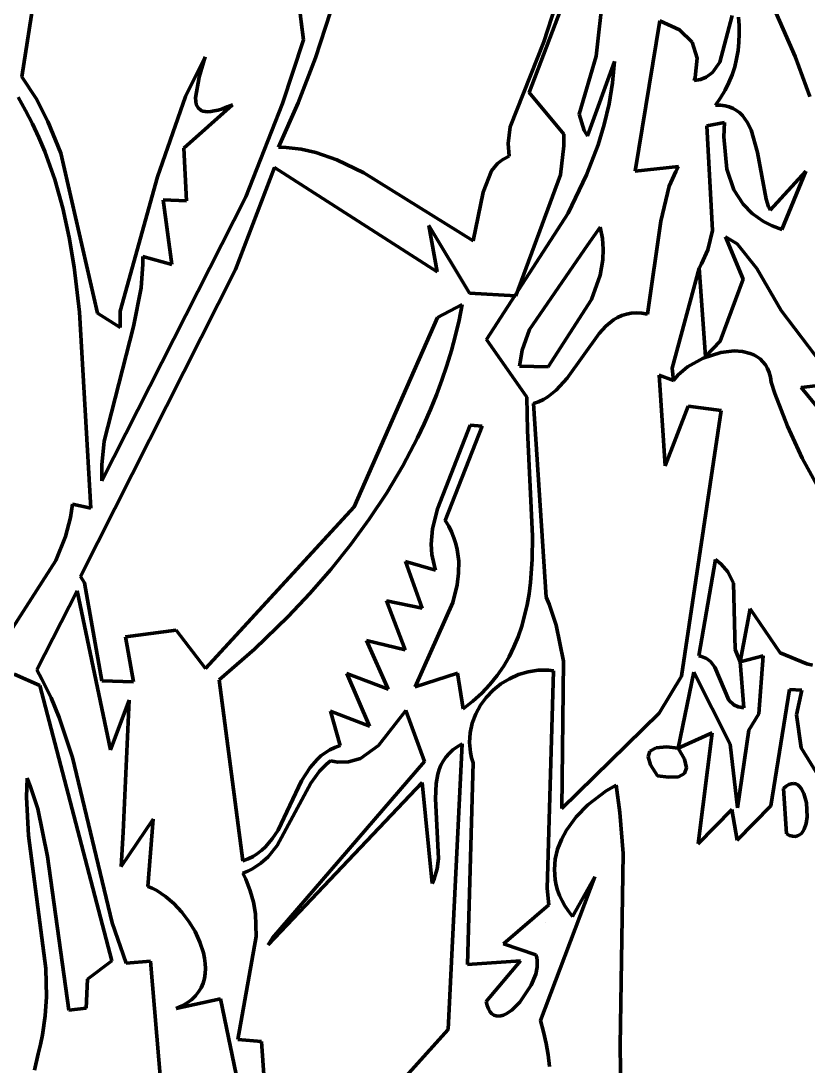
# Model space of a CAD drawing. Header units: millimetres. Extents: x 0 to 10.4, y 0 to 8.2.
# Drawn here: x 5.276 to 5.85, y 3.016 to 3.778 of the extents above; entities that cross this region are included whole.
import ezdxf

# ---------------------------------------------------------------- set-up
doc = ezdxf.new("R2010")
doc.units = ezdxf.units.MM
for name, color, linetype, lineweight in [('color#000000ff', 7, 'CONTINUOUS', 100), ('color#929292ff', 7, 'CONTINUOUS', 100), ('color#ffffffff', 7, 'CONTINUOUS', 100)]:
    doc.layers.add(name, color=color, linetype=linetype, lineweight=lineweight)

msp = doc.modelspace()

# ---------------------------------------------------------------- linework, layer by layer
at = {"layer": 'color#000000ff'}
for p, q in [((5.47998, 3.77773), (5.44547, 4.05721)), ((5.69498, 3.75251), (5.70827, 3.87405)), ((5.78633, 3.87547), (5.84017, 3.75223)), ((5.65698, 3.76305), (5.68472, 3.84903)), ((5.68196, 3.8202), (5.64622, 3.72615)), ((5.2888, 3.8174), (5.27633, 3.73751)), ((5.50141, 3.78488), (5.49036, 3.75142)), ((5.79407, 3.78223), (5.78523, 3.74833)), ((5.79919, 3.77485), (5.79871, 3.78096)), ((5.48166, 3.7645), (5.47998, 3.77773)), ((5.74148, 3.77828), (5.72344, 3.66869)), ((5.75583, 3.77179), (5.74148, 3.77828)), ((5.79932, 3.76876), (5.79919, 3.77485)), ((5.76488, 3.76275), (5.75583, 3.77179)), ((5.79908, 3.76269), (5.79932, 3.76876)), ((5.46645, 3.71812), (5.48166, 3.7645)), ((5.6322, 3.70097), (5.65698, 3.76305)), ((5.76864, 3.75115), (5.76488, 3.76275)), ((5.79846, 3.75667), (5.79908, 3.76269)), ((5.3955, 3.72323), (5.40986, 3.75205)), ((5.40986, 3.75205), (5.40559, 3.73739)), ((5.49036, 3.75142), (5.47772, 3.71853)), ((5.68272, 3.71035), (5.69498, 3.75251)), ((5.7671, 3.737), (5.76864, 3.75115)), ((5.79599, 3.74482), (5.79744, 3.75071)), ((5.79744, 3.75071), (5.79846, 3.75667)), ((5.84017, 3.75223), (5.85069, 3.72322)), ((5.7084, 3.74875), (5.6887, 3.69451)), ((5.707, 3.73308), (5.7084, 3.74875)), ((5.78523, 3.74833), (5.77986, 3.74056)), ((5.79412, 3.73901), (5.79599, 3.74482)), ((5.27633, 3.73751), (5.28665, 3.7216)), ((5.40559, 3.73739), (5.40283, 3.72219)), ((5.76645, 3.73476), (5.7671, 3.737)), ((5.77114, 3.73567), (5.76645, 3.73476)), ((5.77511, 3.73721), (5.77114, 3.73567)), ((5.77986, 3.74056), (5.77511, 3.73721)), ((5.79179, 3.73329), (5.79412, 3.73901)), ((5.70447, 3.71772), (5.707, 3.73308)), ((5.7857, 3.72219), (5.78899, 3.72768)), ((5.78899, 3.72768), (5.79179, 3.73329)), ((5.27906, 3.71295), (5.27355, 3.7226)), ((5.28665, 3.7216), (5.29533, 3.70494)), ((5.37521, 3.66454), (5.3955, 3.72323)), ((5.40283, 3.72219), (5.40347, 3.71729)), ((5.64622, 3.72615), (5.6714, 3.69576)), ((5.78191, 3.71682), (5.7857, 3.72219)), ((5.28413, 3.70315), (5.27906, 3.71295)), ((5.42977, 3.71708), (5.39429, 3.68557)), ((5.40347, 3.71729), (5.40478, 3.71481)), ((5.40478, 3.71481), (5.40692, 3.71307)), ((5.40692, 3.71307), (5.40833, 3.71251)), ((5.40833, 3.71251), (5.41, 3.71218)), ((5.41, 3.71218), (5.41193, 3.71207)), ((5.41193, 3.71207), (5.41413, 3.71222)), ((5.41413, 3.71222), (5.41662, 3.71262)), ((5.41662, 3.71262), (5.41942, 3.7133)), ((5.41942, 3.7133), (5.42253, 3.71426)), ((5.42253, 3.71426), (5.42598, 3.71552)), ((5.42598, 3.71552), (5.42977, 3.71708)), ((5.4395, 3.65005), (5.46645, 3.71812)), ((5.47772, 3.71853), (5.46342, 3.68629)), ((5.7009, 3.70264), (5.70447, 3.71772)), ((5.78558, 3.71679), (5.78191, 3.71682)), ((5.78894, 3.71636), (5.78558, 3.71679)), ((5.79201, 3.71557), (5.78894, 3.71636)), ((5.7948, 3.71444), (5.79201, 3.71557)), ((5.79734, 3.71298), (5.7948, 3.71444)), ((5.79963, 3.71124), (5.79734, 3.71298)), ((5.29533, 3.70494), (5.30475, 3.68175)), ((5.68633, 3.69832), (5.68272, 3.71035)), ((5.77572, 3.70182), (5.78858, 3.70424)), ((5.78858, 3.70424), (5.78798, 3.69369)), ((5.80169, 3.70921), (5.79963, 3.71124)), ((5.80519, 3.70443), (5.80169, 3.70921)), ((5.80797, 3.69881), (5.80519, 3.70443)), ((5.28875, 3.69321), (5.28413, 3.70315)), ((5.63089, 3.689), (5.6322, 3.70097)), ((5.6887, 3.69451), (5.68633, 3.69832)), ((5.69639, 3.68783), (5.7009, 3.70264)), ((5.77988, 3.62541), (5.77572, 3.70182)), ((5.81261, 3.68231), (5.80797, 3.69881)), ((5.29297, 3.68313), (5.28875, 3.69321)), ((5.63163, 3.67965), (5.63089, 3.689)), ((5.6714, 3.69576), (5.6715, 3.68709)), ((5.78798, 3.69369), (5.79023, 3.67021)), ((5.2968, 3.67293), (5.29297, 3.68313)), ((5.30475, 3.68175), (5.33139, 3.56508)), ((5.39429, 3.68557), (5.39635, 3.64709)), ((5.46342, 3.68629), (5.46902, 3.68603)), ((5.46902, 3.68603), (5.47996, 3.68466)), ((5.47996, 3.68466), (5.49057, 3.68227)), ((5.49057, 3.68227), (5.50596, 3.67704)), ((5.6715, 3.68709), (5.6689, 3.66601)), ((5.68805, 3.66611), (5.69639, 3.68783)), ((5.81886, 3.64827), (5.81261, 3.68231)), ((5.50596, 3.67704), (5.52567, 3.66762)), ((5.61873, 3.66898), (5.62319, 3.67431)), ((5.62319, 3.67431), (5.62702, 3.67726)), ((5.62702, 3.67726), (5.63163, 3.67965)), ((5.30026, 3.6626), (5.2968, 3.67293)), ((5.46045, 3.67149), (5.43204, 3.59696)), ((5.57905, 3.59524), (5.46045, 3.67149)), ((5.52567, 3.66762), (5.60535, 3.61786)), ((5.61274, 3.65354), (5.61873, 3.66898)), ((5.6689, 3.66601), (5.6365, 3.5778)), ((5.67448, 3.638), (5.68805, 3.66611)), ((5.72344, 3.66869), (5.75511, 3.67205)), ((5.75311, 3.66856), (5.74828, 3.65791)), ((5.75511, 3.67205), (5.75311, 3.66856)), ((5.79023, 3.67021), (5.79548, 3.65514)), ((5.8478, 3.66863), (5.82182, 3.6404)), ((5.83025, 3.62624), (5.8478, 3.66863)), ((5.30338, 3.65217), (5.30026, 3.6626)), ((5.34805, 3.56666), (5.37521, 3.66454)), ((5.30617, 3.64164), (5.30338, 3.65217)), ((5.60535, 3.61786), (5.61274, 3.65354)), ((5.74828, 3.65791), (5.74212, 3.6322)), ((5.79548, 3.65514), (5.80219, 3.64459)), ((5.33459, 3.44282), (5.4395, 3.65005)), ((5.39635, 3.64709), (5.37926, 3.64778)), ((5.37926, 3.64778), (5.38576, 3.60058)), ((5.80219, 3.64459), (5.80883, 3.63776)), ((5.82072, 3.64281), (5.81886, 3.64827)), ((5.31085, 3.62032), (5.30617, 3.64164)), ((5.61518, 3.54608), (5.67448, 3.638)), ((5.80883, 3.63776), (5.81695, 3.632)), ((5.82182, 3.6404), (5.82072, 3.64281)), ((5.60255, 3.57987), (5.57303, 3.629)), ((5.57303, 3.629), (5.57905, 3.59524)), ((5.69789, 3.62792), (5.68859, 3.6148)), ((5.69956, 3.61972), (5.69789, 3.62792)), ((5.74212, 3.6322), (5.7325, 3.56458)), ((5.81695, 3.632), (5.82324, 3.62883)), ((5.82324, 3.62883), (5.83025, 3.62624)), ((5.3145, 3.59869), (5.31085, 3.62032)), ((5.77633, 3.61141), (5.77988, 3.62541)), ((5.79787, 3.61579), (5.78929, 3.62073)), ((5.78929, 3.62073), (5.80213, 3.59001)), ((5.68859, 3.6148), (5.64634, 3.55338)), ((5.70021, 3.61177), (5.69956, 3.61972)), ((5.81212, 3.59769), (5.79787, 3.61579)), ((5.38576, 3.60058), (5.36444, 3.6066)), ((5.36444, 3.6066), (5.36446, 3.60081)), ((5.69995, 3.60405), (5.70021, 3.61177)), ((5.77188, 3.60123), (5.77633, 3.61141)), ((5.31838, 3.56582), (5.3145, 3.59869)), ((5.36446, 3.60081), (5.3632, 3.58364)), ((5.69802, 3.59286), (5.69995, 3.60405)), ((5.77001, 3.5979), (5.77188, 3.60123)), ((5.77481, 3.53351), (5.77001, 3.5979)), ((5.82989, 3.56709), (5.81212, 3.59769)), ((5.43204, 3.59696), (5.31914, 3.37327)), ((5.69149, 3.57511), (5.69802, 3.59286)), ((5.80213, 3.59001), (5.78537, 3.54468)), ((5.3632, 3.58364), (5.35778, 3.55554)), ((5.6365, 3.5778), (5.60255, 3.57987)), ((5.6601, 3.52607), (5.69149, 3.57511)), ((5.34797, 3.5547), (5.34805, 3.56666)), ((5.57941, 3.56213), (5.59727, 3.57143)), ((5.59727, 3.57143), (5.59505, 3.56019)), ((5.89199, 3.48524), (5.82989, 3.56709)), ((5.32657, 3.42293), (5.31838, 3.56582)), ((5.33139, 3.56508), (5.34797, 3.5547)), ((5.51865, 3.42397), (5.57941, 3.56213)), ((5.59505, 3.56019), (5.59245, 3.54905)), ((5.70765, 3.56023), (5.70217, 3.55582)), ((5.71061, 3.562), (5.70765, 3.56023)), ((5.71373, 3.56344), (5.71061, 3.562)), ((5.71705, 3.56452), (5.71373, 3.56344)), ((5.72056, 3.5652), (5.71705, 3.56452)), ((5.7243, 3.56546), (5.72056, 3.5652)), ((5.72827, 3.56526), (5.7243, 3.56546)), ((5.7325, 3.56458), (5.72827, 3.56526)), ((5.35778, 3.55554), (5.33633, 3.47178)), ((5.64634, 3.55338), (5.64105, 3.5383)), ((5.70217, 3.55582), (5.69714, 3.55045)), ((5.59245, 3.54905), (5.58949, 3.53803)), ((5.64457, 3.50392), (5.61518, 3.54608)), ((5.69714, 3.55045), (5.67396, 3.51773)), ((5.78537, 3.54468), (5.77481, 3.53351)), ((5.58949, 3.53803), (5.58618, 3.52711)), ((5.64105, 3.5383), (5.63902, 3.52643)), ((5.77308, 3.53237), (5.78588, 3.53648)), ((5.78588, 3.53648), (5.79552, 3.53761)), ((5.79552, 3.53761), (5.80164, 3.53726)), ((5.80164, 3.53726), (5.80732, 3.5359)), ((5.76162, 3.52599), (5.77308, 3.53237)), ((5.80732, 3.5359), (5.80993, 3.53482)), ((5.80993, 3.53482), (5.81236, 3.53345)), ((5.81236, 3.53345), (5.8146, 3.53178)), ((5.8146, 3.53178), (5.81661, 3.52981)), ((5.81661, 3.52981), (5.81839, 3.52751)), ((5.58618, 3.52711), (5.58253, 3.5163)), ((5.63902, 3.52643), (5.6601, 3.52607)), ((5.75474, 3.52018), (5.76162, 3.52599)), ((5.81839, 3.52751), (5.81989, 3.52487)), ((5.81989, 3.52487), (5.82112, 3.52189)), ((5.82112, 3.52189), (5.82203, 3.51856)), ((5.58253, 3.5163), (5.57854, 3.5056)), ((5.67396, 3.51773), (5.66591, 3.509)), ((5.74533, 3.45382), (5.74092, 3.51989)), ((5.74092, 3.51989), (5.7513, 3.516)), ((5.7513, 3.516), (5.75474, 3.52018)), ((5.82203, 3.51856), (5.82261, 3.51485)), ((5.82261, 3.51485), (5.82529, 3.50667)), ((5.66591, 3.509), (5.65982, 3.50422)), ((5.82529, 3.50667), (5.83447, 3.4827)), ((5.84451, 3.51089), (5.855, 3.51222)), ((5.90177, 3.4415), (5.84451, 3.51089)), ((5.57854, 3.5056), (5.57424, 3.49503)), ((5.64499, 3.47952), (5.64457, 3.50392)), ((5.65299, 3.50055), (5.64925, 3.49922)), ((5.64925, 3.49922), (5.65852, 3.35808)), ((5.65651, 3.50223), (5.65299, 3.50055)), ((5.65982, 3.50422), (5.65651, 3.50223)), ((5.57424, 3.49503), (5.56962, 3.48457)), ((5.76199, 3.4975), (5.74533, 3.45382)), ((5.75712, 3.30058), (5.7862, 3.49433)), ((5.7862, 3.49433), (5.76199, 3.4975)), ((5.56962, 3.48457), (5.56471, 3.47424)), ((5.57934, 3.42249), (5.60324, 3.48361)), ((5.60324, 3.48361), (5.61178, 3.48268)), ((5.61178, 3.48268), (5.58499, 3.41413)), ((5.64871, 3.4026), (5.64499, 3.47952)), ((5.83447, 3.4827), (5.84519, 3.45954)), ((5.33633, 3.47178), (5.33465, 3.45452)), ((5.56471, 3.47424), (5.55403, 3.45395)), ((5.33465, 3.45452), (5.33459, 3.44282)), ((5.55403, 3.45395), (5.54228, 3.43419)), ((5.84519, 3.45954), (5.86152, 3.42975)), ((5.54228, 3.43419), (5.52955, 3.41498)), ((5.31184, 3.41617), (5.31321, 3.42588)), ((5.31321, 3.42588), (5.32657, 3.42293)), ((5.41019, 3.30616), (5.51865, 3.42397)), ((5.57568, 3.40791), (5.57934, 3.42249)), ((5.30822, 3.4023), (5.31184, 3.41617)), ((5.52955, 3.41498), (5.51593, 3.39634)), ((5.57476, 3.39679), (5.57568, 3.40791)), ((5.58499, 3.41413), (5.5875, 3.40989)), ((5.5875, 3.40989), (5.58961, 3.40564)), ((5.30101, 3.38486), (5.30822, 3.4023)), ((5.58961, 3.40564), (5.59134, 3.40138)), ((5.59134, 3.40138), (5.5927, 3.39711)), ((5.6484, 3.38558), (5.64871, 3.4026)), ((5.51593, 3.39634), (5.50149, 3.37829)), ((5.57526, 3.38926), (5.57476, 3.39679)), ((5.5927, 3.39711), (5.59372, 3.39284)), ((5.59372, 3.39284), (5.5948, 3.38428)), ((5.25203, 3.30848), (5.30101, 3.38486)), ((5.56816, 3.35001), (5.55591, 3.38415)), ((5.55591, 3.38415), (5.578, 3.37778)), ((5.5768, 3.38163), (5.57526, 3.38926)), ((5.5948, 3.38428), (5.59471, 3.37571)), ((5.64714, 3.36887), (5.6484, 3.38558)), ((5.782, 3.38559), (5.76983, 3.31535)), ((5.78623, 3.38227), (5.782, 3.38559)), ((5.50149, 3.37829), (5.48633, 3.36086)), ((5.578, 3.37778), (5.5768, 3.38163)), ((5.79105, 3.3767), (5.78623, 3.38227)), ((5.7951, 3.36832), (5.79105, 3.3767)), ((5.31914, 3.37327), (5.32203, 3.36853)), ((5.32203, 3.36853), (5.33472, 3.29718)), ((5.59471, 3.37571), (5.59362, 3.36714)), ((5.64606, 3.36066), (5.64714, 3.36887)), ((5.31672, 3.36273), (5.28713, 3.30515)), ((5.34094, 3.24673), (5.31672, 3.36273)), ((5.59362, 3.36714), (5.59041, 3.35434)), ((5.79627, 3.32003), (5.7951, 3.36832)), ((5.48633, 3.36086), (5.47053, 3.34407)), ((5.55568, 3.31967), (5.54225, 3.35548)), ((5.54225, 3.35548), (5.56816, 3.35001)), ((5.59041, 3.35434), (5.56294, 3.29264)), ((5.64465, 3.35259), (5.64606, 3.36066)), ((5.65852, 3.35808), (5.66064, 3.35304)), ((5.64288, 3.34465), (5.64465, 3.35259)), ((5.66064, 3.35304), (5.66585, 3.33771)), ((5.80738, 3.34962), (5.79993, 3.311)), ((5.82905, 3.31757), (5.80738, 3.34962)), ((5.47053, 3.34407), (5.44583, 3.32013)), ((5.6407, 3.33687), (5.64288, 3.34465)), ((5.3519, 3.32907), (5.38882, 3.33413)), ((5.38882, 3.33413), (5.41019, 3.30616)), ((5.6381, 3.32927), (5.6407, 3.33687)), ((5.66585, 3.33771), (5.67117, 3.31154)), ((5.35764, 3.29646), (5.3519, 3.32907)), ((5.54329, 3.29091), (5.52758, 3.32656)), ((5.52758, 3.32656), (5.55568, 3.31967)), ((5.63503, 3.32185), (5.6381, 3.32927)), ((5.44583, 3.32013), (5.42017, 3.29776)), ((5.63147, 3.31465), (5.63503, 3.32185)), ((5.76983, 3.31535), (5.77192, 3.31491)), ((5.79993, 3.311), (5.79627, 3.32003)), ((5.79993, 3.311), (5.81677, 3.31544)), ((5.81677, 3.31544), (5.8135, 3.27296)), ((5.84855, 3.30941), (5.82905, 3.31757)), ((5.62273, 3.30091), (5.62738, 3.30766)), ((5.62738, 3.30766), (5.63147, 3.31465)), ((5.67117, 3.31154), (5.66994, 3.20407)), ((5.77192, 3.31491), (5.77551, 3.31344)), ((5.77551, 3.31344), (5.77837, 3.31129)), ((5.77837, 3.31129), (5.78161, 3.30708)), ((5.80268, 3.27745), (5.79993, 3.311)), ((5.85271, 3.30849), (5.84855, 3.30941)), ((5.28945, 3.29368), (5.2708, 3.3019)), ((5.28713, 3.30515), (5.29089, 3.2984)), ((5.52974, 3.26395), (5.51317, 3.3024)), ((5.51317, 3.3024), (5.54329, 3.29091)), ((5.56294, 3.29264), (5.59402, 3.30261)), ((5.59402, 3.30261), (5.59793, 3.27662)), ((5.61749, 3.29442), (5.62273, 3.30091)), ((5.6384, 3.30169), (5.63176, 3.29868)), ((5.64542, 3.30377), (5.6384, 3.30169)), ((5.65273, 3.30485), (5.64542, 3.30377)), ((5.66022, 3.30484), (5.65273, 3.30485)), ((5.65927, 3.14557), (5.66402, 3.3044)), ((5.66402, 3.3044), (5.66022, 3.30484)), ((5.74086, 3.2736), (5.75712, 3.30058)), ((5.76622, 3.30342), (5.7548, 3.24803)), ((5.79273, 3.25101), (5.76622, 3.30342)), ((5.78161, 3.30708), (5.79162, 3.28313)), ((5.34191, 3.09286), (5.28945, 3.29368)), ((5.29089, 3.2984), (5.29767, 3.28462)), ((5.33472, 3.29718), (5.35764, 3.29646)), ((5.42017, 3.29776), (5.43732, 3.16579)), ((5.61163, 3.28819), (5.61749, 3.29442)), ((5.62557, 3.29485), (5.61993, 3.29028)), ((5.63176, 3.29868), (5.62557, 3.29485)), ((5.60512, 3.28225), (5.61163, 3.28819)), ((5.61493, 3.28505), (5.61066, 3.27925)), ((5.61993, 3.29028), (5.61493, 3.28505)), ((5.82243, 3.20604), (5.83601, 3.29086)), ((5.83601, 3.29086), (5.84491, 3.29031)), ((5.84491, 3.29031), (5.84112, 3.2723)), ((5.29767, 3.28462), (5.30357, 3.27048)), ((5.35462, 3.28289), (5.34094, 3.24673)), ((5.35012, 3.18688), (5.35462, 3.28289)), ((5.59793, 3.27662), (5.60512, 3.28225)), ((5.61066, 3.27925), (5.6072, 3.27297)), ((5.79162, 3.28313), (5.79534, 3.27967)), ((5.79534, 3.27967), (5.79861, 3.27816)), ((5.79861, 3.27816), (5.80268, 3.27745)), ((5.30357, 3.27048), (5.31323, 3.24132)), ((5.50844, 3.25007), (5.50137, 3.27506)), ((5.50137, 3.27506), (5.52974, 3.26395)), ((5.55622, 3.27536), (5.53635, 3.24999)), ((5.56998, 3.23835), (5.55622, 3.27536)), ((5.6072, 3.27297), (5.60465, 3.26629)), ((5.66994, 3.20407), (5.74086, 3.2736)), ((5.8135, 3.27296), (5.80631, 3.26124)), ((5.84112, 3.2723), (5.84437, 3.24815)), ((5.60465, 3.26629), (5.60309, 3.25931)), ((5.60309, 3.25931), (5.60261, 3.2521)), ((5.7548, 3.24803), (5.7796, 3.25907)), ((5.7796, 3.25907), (5.76946, 3.17823)), ((5.80631, 3.26124), (5.79796, 3.20451)), ((5.49742, 3.24468), (5.50079, 3.24676)), ((5.50079, 3.24676), (5.50445, 3.24856)), ((5.50445, 3.24856), (5.50844, 3.25007)), ((5.53635, 3.24999), (5.52327, 3.24046)), ((5.58708, 3.04281), (5.59739, 3.25114)), ((5.5905, 3.2467), (5.58774, 3.24419)), ((5.59371, 3.24902), (5.5905, 3.2467)), ((5.59739, 3.25114), (5.59371, 3.24902)), ((5.60261, 3.2521), (5.60329, 3.24477)), ((5.73865, 3.24831), (5.73414, 3.24593)), ((5.74634, 3.24888), (5.73865, 3.24831)), ((5.7548, 3.24803), (5.74634, 3.24888)), ((5.75933, 3.23988), (5.7548, 3.24803)), ((5.79796, 3.20451), (5.79273, 3.25101)), ((5.84437, 3.24815), (5.86058, 3.22234)), ((5.31323, 3.24132), (5.34227, 3.12054)), ((5.48649, 3.23402), (5.4915, 3.23977)), ((5.4915, 3.23977), (5.49433, 3.24234)), ((5.49433, 3.24234), (5.49742, 3.24468)), ((5.52327, 3.24046), (5.51435, 3.23793)), ((5.58538, 3.24149), (5.58341, 3.23863)), ((5.58774, 3.24419), (5.58538, 3.24149)), ((5.60329, 3.24477), (5.6041, 3.24108)), ((5.6041, 3.24108), (5.60524, 3.23738)), ((5.73414, 3.24593), (5.73284, 3.24174)), ((5.73284, 3.24174), (5.73472, 3.23575)), ((5.76089, 3.23368), (5.75933, 3.23988)), ((5.45912, 3.10975), (5.56998, 3.23835)), ((5.48027, 3.22419), (5.48649, 3.23402)), ((5.49846, 3.23646), (5.49342, 3.23127)), ((5.50125, 3.23882), (5.49846, 3.23646)), ((5.50678, 3.23785), (5.50125, 3.23882)), ((5.51435, 3.23793), (5.50678, 3.23785)), ((5.58049, 3.23244), (5.5795, 3.22914)), ((5.58179, 3.23561), (5.58049, 3.23244)), ((5.58341, 3.23863), (5.58179, 3.23561)), ((5.60524, 3.23738), (5.6013, 3.09038)), ((5.73472, 3.23575), (5.7398, 3.22794)), ((5.75949, 3.22944), (5.76089, 3.23368)), ((5.27969, 3.21217), (5.28023, 3.22613)), ((5.28023, 3.22613), (5.28243, 3.22062)), ((5.46307, 3.18828), (5.48027, 3.22419)), ((5.49342, 3.23127), (5.48698, 3.22251)), ((5.5795, 3.22914), (5.57827, 3.22219)), ((5.7398, 3.22794), (5.7478, 3.22681)), ((5.7478, 3.22681), (5.75513, 3.22715)), ((5.75513, 3.22715), (5.75949, 3.22944)), ((5.28243, 3.22062), (5.28792, 3.20381)), ((5.56819, 3.22303), (5.45584, 3.10467)), ((5.48698, 3.22251), (5.46255, 3.17704)), ((5.57551, 3.1494), (5.56819, 3.22303)), ((5.57827, 3.22219), (5.57793, 3.21104)), ((5.70227, 3.21678), (5.6889, 3.20671)), ((5.70958, 3.22099), (5.70227, 3.21678)), ((5.71232, 3.20105), (5.70958, 3.22099)), ((5.83357, 3.22028), (5.83157, 3.21854)), ((5.83157, 3.21854), (5.83366, 3.18559)), ((5.83547, 3.22145), (5.83357, 3.22028)), ((5.83726, 3.22209), (5.83547, 3.22145)), ((5.83893, 3.22224), (5.83726, 3.22209)), ((5.8405, 3.22193), (5.83893, 3.22224)), ((5.84194, 3.22121), (5.8405, 3.22193)), ((5.84326, 3.22012), (5.84194, 3.22121)), ((5.84445, 3.2187), (5.84326, 3.22012)), ((5.84644, 3.21505), (5.84445, 3.2187)), ((5.28106, 3.18433), (5.27969, 3.21217)), ((5.57793, 3.21104), (5.58009, 3.16756)), ((5.84839, 3.20812), (5.84644, 3.21505)), ((5.28792, 3.20381), (5.29507, 3.16911)), ((5.6889, 3.20671), (5.68031, 3.19793)), ((5.71472, 3.17109), (5.71232, 3.20105)), ((5.76946, 3.17823), (5.79403, 3.20338)), ((5.79403, 3.20338), (5.79784, 3.18088)), ((5.79784, 3.18088), (5.82243, 3.20604)), ((5.84887, 3.19791), (5.84839, 3.20812)), ((5.37205, 3.19633), (5.34863, 3.1618)), ((5.36806, 3.14725), (5.37205, 3.19633)), ((5.68031, 3.19793), (5.67329, 3.18827)), ((5.84815, 3.19313), (5.84887, 3.19791)), ((5.34863, 3.1618), (5.35012, 3.18688)), ((5.45886, 3.18185), (5.46307, 3.18828)), ((5.67329, 3.18827), (5.66963, 3.18144)), ((5.84328, 3.18476), (5.84462, 3.18586)), ((5.84462, 3.18586), (5.84577, 3.18729)), ((5.84577, 3.18729), (5.84674, 3.18901)), ((5.84674, 3.18901), (5.84815, 3.19313)), ((5.29372, 3.08737), (5.28106, 3.18433)), ((5.45394, 3.1761), (5.45886, 3.18185)), ((5.66963, 3.18144), (5.66689, 3.17434)), ((5.83366, 3.18559), (5.83599, 3.18444)), ((5.83599, 3.18444), (5.83811, 3.18382)), ((5.83811, 3.18382), (5.84003, 3.1837)), ((5.84003, 3.1837), (5.84175, 3.18402)), ((5.84175, 3.18402), (5.84328, 3.18476)), ((5.44483, 3.1691), (5.44813, 3.17119)), ((5.44813, 3.17119), (5.45116, 3.17352)), ((5.45116, 3.17352), (5.45394, 3.1761)), ((5.46255, 3.17704), (5.45582, 3.16879)), ((5.66689, 3.17434), (5.66516, 3.16704)), ((5.71262, 3.03092), (5.71472, 3.17109)), ((5.29507, 3.16911), (5.31068, 3.05691)), ((5.43732, 3.16579), (5.44123, 3.1673)), ((5.44123, 3.1673), (5.44483, 3.1691)), ((5.45053, 3.16405), (5.44445, 3.16004)), ((5.45582, 3.16879), (5.45053, 3.16405)), ((5.58009, 3.16756), (5.57905, 3.16003)), ((5.66516, 3.16704), (5.66453, 3.15957)), ((5.44107, 3.15835), (5.43745, 3.15688)), ((5.43745, 3.15688), (5.43954, 3.15258)), ((5.44445, 3.16004), (5.44107, 3.15835)), ((5.57905, 3.16003), (5.57699, 3.15284)), ((5.66453, 3.15957), (5.66509, 3.152)), ((5.43954, 3.15258), (5.44287, 3.14406)), ((5.57699, 3.15284), (5.57551, 3.1494)), ((5.69397, 3.15412), (5.65441, 3.04952)), ((5.66509, 3.152), (5.66584, 3.14819)), ((5.66584, 3.14819), (5.66693, 3.14437)), ((5.67769, 3.12539), (5.69397, 3.15412)), ((5.37134, 3.14591), (5.36806, 3.14725)), ((5.37461, 3.14423), (5.37134, 3.14591)), ((5.38106, 3.13997), (5.37461, 3.14423)), ((5.38723, 3.13465), (5.38106, 3.13997)), ((5.44287, 3.14406), (5.44518, 3.13564)), ((5.66047, 3.13381), (5.65927, 3.14557)), ((5.66693, 3.14437), (5.66835, 3.14055)), ((5.66835, 3.14055), (5.67013, 3.13674)), ((5.39298, 3.12847), (5.38723, 3.13465)), ((5.44518, 3.13564), (5.44658, 3.12729)), ((5.62741, 3.10542), (5.66047, 3.13381)), ((5.67013, 3.13674), (5.67227, 3.13294)), ((5.67227, 3.13294), (5.67479, 3.12915)), ((5.39815, 3.1216), (5.39298, 3.12847)), ((5.44658, 3.12729), (5.44708, 3.11076)), ((5.67479, 3.12915), (5.67769, 3.12539)), ((5.34227, 3.12054), (5.35228, 3.09133)), ((5.40259, 3.11425), (5.39815, 3.1216)), ((5.6579, 3.12113), (5.6579, 3.12113)), ((5.40614, 3.10658), (5.40259, 3.11425)), ((5.44708, 3.11076), (5.43382, 3.03558)), ((5.45584, 3.10467), (5.45912, 3.10975)), ((5.40865, 3.0988), (5.40614, 3.10658)), ((5.65094, 3.0972), (5.62741, 3.10542)), ((5.40947, 3.09492), (5.40865, 3.0988)), ((5.40996, 3.09109), (5.40947, 3.09492)), ((5.65166, 3.09526), (5.65094, 3.0972)), ((5.65207, 3.09314), (5.65166, 3.09526)), ((5.29417, 3.06663), (5.29372, 3.08737)), ((5.32429, 3.07947), (5.34191, 3.09286)), ((5.35228, 3.09133), (5.37016, 3.09267)), ((5.37016, 3.09267), (5.37767, 3.00343)), ((5.40992, 3.08363), (5.41012, 3.08731)), ((5.41012, 3.08731), (5.40996, 3.09109)), ((5.6013, 3.09038), (5.63995, 3.093)), ((5.63995, 3.093), (5.61471, 3.06339)), ((5.65091, 3.08328), (5.65201, 3.08843)), ((5.65201, 3.08843), (5.65207, 3.09314)), ((5.32308, 3.05845), (5.32429, 3.07947)), ((5.40838, 3.07661), (5.40935, 3.08005)), ((5.40935, 3.08005), (5.40992, 3.08363)), ((5.64768, 3.07523), (5.65091, 3.08328)), ((5.40517, 3.07023), (5.40699, 3.07333)), ((5.40699, 3.07333), (5.40838, 3.07661)), ((5.63933, 3.06272), (5.64768, 3.07523)), ((5.29334, 3.0528), (5.29417, 3.06663)), ((5.42109, 3.06516), (5.38886, 3.05825)), ((5.3969, 3.06224), (5.40014, 3.06466)), ((5.40014, 3.06466), (5.40289, 3.06733)), ((5.40289, 3.06733), (5.40517, 3.07023)), ((5.44595, 2.94621), (5.42109, 3.06516)), ((5.31068, 3.05691), (5.32308, 3.05845)), ((5.38886, 3.05825), (5.39315, 3.06009)), ((5.39315, 3.06009), (5.3969, 3.06224)), ((5.61471, 3.06339), (5.61547, 3.06036)), ((5.61547, 3.06036), (5.61643, 3.05787)), ((5.61643, 3.05787), (5.61758, 3.0559)), ((5.62942, 3.05431), (5.63341, 3.05696)), ((5.63341, 3.05696), (5.63933, 3.06272)), ((5.2914, 3.03896), (5.29334, 3.0528)), ((5.61758, 3.0559), (5.61891, 3.05442)), ((5.61891, 3.05442), (5.6204, 3.0534)), ((5.6204, 3.0534), (5.62201, 3.05282)), ((5.62201, 3.05282), (5.62374, 3.05264)), ((5.62374, 3.05264), (5.62556, 3.05285)), ((5.62556, 3.05285), (5.62746, 3.05342)), ((5.62746, 3.05342), (5.62942, 3.05431)), ((5.65441, 3.04952), (5.65664, 3.04115)), ((5.52174, 2.97053), (5.58708, 3.04281)), ((5.65664, 3.04115), (5.65849, 3.03275)), ((5.28996, 3.03204), (5.2914, 3.03896)), ((5.43382, 3.03558), (5.45113, 3.03404)), ((5.45113, 3.03404), (5.4582, 2.93223)), ((5.28819, 3.02512), (5.28996, 3.03204)), ((5.65849, 3.03275), (5.65996, 3.02432)), ((5.71334, 2.97098), (5.71262, 3.03092)), ((5.28561, 3.01325), (5.28819, 3.02512)), ((5.65996, 3.02432), (5.66107, 3.01587))]:
    msp.add_line(p, q, dxfattribs=at)
at = {"layer": 'color#929292ff'}
for p, q in [((5.78929, 3.62073), (5.79787, 3.61579)), ((5.80213, 3.59001), (5.78929, 3.62073)), ((5.79787, 3.61579), (5.81212, 3.59769)), ((5.75045, 3.525), (5.77001, 3.5979)), ((5.77001, 3.5979), (5.77481, 3.53351)), ((5.81212, 3.59769), (5.82989, 3.56709)), ((5.78537, 3.54468), (5.80213, 3.59001)), ((5.82989, 3.56709), (5.89199, 3.48524)), ((5.77481, 3.53351), (5.78537, 3.54468)), ((5.78588, 3.53648), (5.77308, 3.53237)), ((5.79552, 3.53761), (5.78588, 3.53648)), ((5.80164, 3.53726), (5.79552, 3.53761)), ((5.80732, 3.5359), (5.80164, 3.53726)), ((5.77308, 3.53237), (5.76162, 3.52599)), ((5.80993, 3.53482), (5.80732, 3.5359)), ((5.81236, 3.53345), (5.80993, 3.53482)), ((5.8146, 3.53178), (5.81236, 3.53345)), ((5.81661, 3.52981), (5.8146, 3.53178)), ((5.81839, 3.52751), (5.81661, 3.52981)), ((5.7513, 3.516), (5.75045, 3.525)), ((5.76162, 3.52599), (5.75474, 3.52018)), ((5.81989, 3.52487), (5.81839, 3.52751)), ((5.82112, 3.52189), (5.81989, 3.52487)), ((5.82203, 3.51856), (5.82112, 3.52189)), ((5.75474, 3.52018), (5.7513, 3.516)), ((5.82261, 3.51485), (5.82203, 3.51856)), ((5.82529, 3.50667), (5.82261, 3.51485)), ((5.83447, 3.4827), (5.82529, 3.50667)), ((5.855, 3.51222), (5.84451, 3.51089)), ((5.84451, 3.51089), (5.90177, 3.4415)), ((5.84519, 3.45954), (5.83447, 3.4827)), ((5.86152, 3.42975), (5.84519, 3.45954))]:
    msp.add_line(p, q, dxfattribs=at)
at = {"layer": 'color#ffffffff'}
for p, q in [((5.44547, 4.05721), (5.47998, 3.77773)), ((5.70827, 3.87405), (5.69498, 3.75251)), ((5.84017, 3.75223), (5.78633, 3.87547)), ((5.68472, 3.84903), (5.65698, 3.76305)), ((5.64622, 3.72615), (5.68196, 3.8202)), ((5.27633, 3.73751), (5.2888, 3.8174)), ((5.49036, 3.75142), (5.50141, 3.78488)), ((5.78523, 3.74833), (5.79407, 3.78223)), ((5.79871, 3.78096), (5.79919, 3.77485)), ((5.47998, 3.77773), (5.48166, 3.7645)), ((5.72344, 3.66869), (5.74148, 3.77828)), ((5.74148, 3.77828), (5.75583, 3.77179)), ((5.79919, 3.77485), (5.79932, 3.76876)), ((5.75583, 3.77179), (5.76488, 3.76275)), ((5.79932, 3.76876), (5.79908, 3.76269)), ((5.48166, 3.7645), (5.46645, 3.71812)), ((5.65698, 3.76305), (5.6322, 3.70097)), ((5.76488, 3.76275), (5.76864, 3.75115)), ((5.79908, 3.76269), (5.79846, 3.75667)), ((5.40986, 3.75205), (5.3955, 3.72323)), ((5.40559, 3.73739), (5.40986, 3.75205)), ((5.47772, 3.71853), (5.49036, 3.75142)), ((5.69498, 3.75251), (5.68272, 3.71035)), ((5.76864, 3.75115), (5.7671, 3.737)), ((5.79744, 3.75071), (5.79599, 3.74482)), ((5.79846, 3.75667), (5.79744, 3.75071)), ((5.85069, 3.72322), (5.84017, 3.75223)), ((5.6887, 3.69451), (5.7084, 3.74875)), ((5.7084, 3.74875), (5.707, 3.73308)), ((5.77986, 3.74056), (5.78523, 3.74833)), ((5.79599, 3.74482), (5.79412, 3.73901)), ((5.28665, 3.7216), (5.27633, 3.73751)), ((5.40283, 3.72219), (5.40559, 3.73739)), ((5.7671, 3.737), (5.76645, 3.73476)), ((5.76645, 3.73476), (5.77114, 3.73567)), ((5.77114, 3.73567), (5.77511, 3.73721)), ((5.77511, 3.73721), (5.77986, 3.74056)), ((5.79412, 3.73901), (5.79179, 3.73329)), ((5.707, 3.73308), (5.70447, 3.71772)), ((5.78899, 3.72768), (5.7857, 3.72219)), ((5.79179, 3.73329), (5.78899, 3.72768)), ((5.27355, 3.7226), (5.27906, 3.71295)), ((5.29533, 3.70494), (5.28665, 3.7216)), ((5.3955, 3.72323), (5.37521, 3.66454)), ((5.40347, 3.71729), (5.40283, 3.72219)), ((5.6714, 3.69576), (5.64622, 3.72615)), ((5.7857, 3.72219), (5.78191, 3.71682)), ((5.27906, 3.71295), (5.28413, 3.70315)), ((5.39429, 3.68557), (5.42977, 3.71708)), ((5.40478, 3.71481), (5.40347, 3.71729)), ((5.40692, 3.71307), (5.40478, 3.71481)), ((5.40833, 3.71251), (5.40692, 3.71307)), ((5.41, 3.71218), (5.40833, 3.71251)), ((5.41193, 3.71207), (5.41, 3.71218)), ((5.41413, 3.71222), (5.41193, 3.71207)), ((5.41662, 3.71262), (5.41413, 3.71222)), ((5.41942, 3.7133), (5.41662, 3.71262)), ((5.42253, 3.71426), (5.41942, 3.7133)), ((5.42598, 3.71552), (5.42253, 3.71426)), ((5.42977, 3.71708), (5.42598, 3.71552)), ((5.46645, 3.71812), (5.4395, 3.65005)), ((5.46342, 3.68629), (5.47772, 3.71853)), ((5.70447, 3.71772), (5.7009, 3.70264)), ((5.78191, 3.71682), (5.78558, 3.71679)), ((5.78558, 3.71679), (5.78894, 3.71636)), ((5.78894, 3.71636), (5.79201, 3.71557)), ((5.79201, 3.71557), (5.7948, 3.71444)), ((5.7948, 3.71444), (5.79734, 3.71298)), ((5.79734, 3.71298), (5.79963, 3.71124)), ((5.30475, 3.68175), (5.29533, 3.70494)), ((5.68272, 3.71035), (5.68633, 3.69832)), ((5.78858, 3.70424), (5.77572, 3.70182)), ((5.78798, 3.69369), (5.78858, 3.70424)), ((5.79963, 3.71124), (5.80169, 3.70921)), ((5.80169, 3.70921), (5.80519, 3.70443)), ((5.80519, 3.70443), (5.80797, 3.69881)), ((5.28413, 3.70315), (5.28875, 3.69321)), ((5.6322, 3.70097), (5.63089, 3.689)), ((5.68633, 3.69832), (5.6887, 3.69451)), ((5.7009, 3.70264), (5.69639, 3.68783)), ((5.77572, 3.70182), (5.77988, 3.62541)), ((5.80797, 3.69881), (5.81261, 3.68231)), ((5.28875, 3.69321), (5.29297, 3.68313)), ((5.63089, 3.689), (5.63163, 3.67965)), ((5.6715, 3.68709), (5.6714, 3.69576)), ((5.79023, 3.67021), (5.78798, 3.69369)), ((5.29297, 3.68313), (5.2968, 3.67293)), ((5.33139, 3.56508), (5.30475, 3.68175)), ((5.39635, 3.64709), (5.39429, 3.68557)), ((5.46902, 3.68603), (5.46342, 3.68629)), ((5.47996, 3.68466), (5.46902, 3.68603)), ((5.49057, 3.68227), (5.47996, 3.68466)), ((5.50596, 3.67704), (5.49057, 3.68227)), ((5.6689, 3.66601), (5.6715, 3.68709)), ((5.69639, 3.68783), (5.68805, 3.66611)), ((5.81261, 3.68231), (5.81886, 3.64827)), ((5.52567, 3.66762), (5.50596, 3.67704)), ((5.62319, 3.67431), (5.61873, 3.66898)), ((5.62702, 3.67726), (5.62319, 3.67431)), ((5.63163, 3.67965), (5.62702, 3.67726)), ((5.2968, 3.67293), (5.30026, 3.6626)), ((5.43204, 3.59696), (5.46045, 3.67149)), ((5.46045, 3.67149), (5.57905, 3.59524)), ((5.60535, 3.61786), (5.52567, 3.66762)), ((5.61873, 3.66898), (5.61274, 3.65354)), ((5.6365, 3.5778), (5.6689, 3.66601)), ((5.68805, 3.66611), (5.67448, 3.638)), ((5.75511, 3.67205), (5.72344, 3.66869)), ((5.74828, 3.65791), (5.75311, 3.66856)), ((5.75311, 3.66856), (5.75511, 3.67205)), ((5.79548, 3.65514), (5.79023, 3.67021)), ((5.82182, 3.6404), (5.8478, 3.66863)), ((5.8478, 3.66863), (5.83025, 3.62624)), ((5.30026, 3.6626), (5.30338, 3.65217)), ((5.37521, 3.66454), (5.34805, 3.56666)), ((5.30338, 3.65217), (5.30617, 3.64164)), ((5.61274, 3.65354), (5.60535, 3.61786)), ((5.74212, 3.6322), (5.74828, 3.65791)), ((5.80219, 3.64459), (5.79548, 3.65514)), ((5.4395, 3.65005), (5.33459, 3.44282)), ((5.38576, 3.60058), (5.37926, 3.64778)), ((5.37926, 3.64778), (5.39635, 3.64709)), ((5.80883, 3.63776), (5.80219, 3.64459)), ((5.81886, 3.64827), (5.82072, 3.64281)), ((5.30617, 3.64164), (5.31085, 3.62032)), ((5.67448, 3.638), (5.61518, 3.54608)), ((5.81695, 3.632), (5.80883, 3.63776)), ((5.82072, 3.64281), (5.82182, 3.6404)), ((5.57905, 3.59524), (5.57303, 3.629)), ((5.57303, 3.629), (5.60255, 3.57987)), ((5.68859, 3.6148), (5.69789, 3.62792)), ((5.69789, 3.62792), (5.69956, 3.61972)), ((5.7325, 3.56458), (5.74212, 3.6322)), ((5.82324, 3.62883), (5.81695, 3.632)), ((5.83025, 3.62624), (5.82324, 3.62883)), ((5.31085, 3.62032), (5.3145, 3.59869)), ((5.77988, 3.62541), (5.77633, 3.61141)), ((5.64634, 3.55338), (5.68859, 3.6148)), ((5.69956, 3.61972), (5.70021, 3.61177)), ((5.36446, 3.60081), (5.36444, 3.6066)), ((5.36444, 3.6066), (5.38576, 3.60058)), ((5.70021, 3.61177), (5.69995, 3.60405)), ((5.77633, 3.61141), (5.77188, 3.60123)), ((5.3145, 3.59869), (5.31838, 3.56582)), ((5.3632, 3.58364), (5.36446, 3.60081)), ((5.69995, 3.60405), (5.69802, 3.59286)), ((5.77001, 3.5979), (5.75045, 3.525)), ((5.77188, 3.60123), (5.77001, 3.5979)), ((5.31914, 3.37327), (5.43204, 3.59696)), ((5.69802, 3.59286), (5.69149, 3.57511)), ((5.35778, 3.55554), (5.3632, 3.58364)), ((5.60255, 3.57987), (5.6365, 3.5778)), ((5.69149, 3.57511), (5.6601, 3.52607)), ((5.34805, 3.56666), (5.34797, 3.5547)), ((5.59727, 3.57143), (5.57941, 3.56213)), ((5.59505, 3.56019), (5.59727, 3.57143)), ((5.31838, 3.56582), (5.32657, 3.42293)), ((5.34797, 3.5547), (5.33139, 3.56508)), ((5.57941, 3.56213), (5.51865, 3.42397)), ((5.59245, 3.54905), (5.59505, 3.56019)), ((5.70217, 3.55582), (5.70765, 3.56023)), ((5.70765, 3.56023), (5.71061, 3.562)), ((5.71061, 3.562), (5.71373, 3.56344)), ((5.71373, 3.56344), (5.71705, 3.56452)), ((5.71705, 3.56452), (5.72056, 3.5652)), ((5.72056, 3.5652), (5.7243, 3.56546)), ((5.7243, 3.56546), (5.72827, 3.56526)), ((5.72827, 3.56526), (5.7325, 3.56458)), ((5.33633, 3.47178), (5.35778, 3.55554)), ((5.64105, 3.5383), (5.64634, 3.55338)), ((5.69714, 3.55045), (5.70217, 3.55582)), ((5.58949, 3.53803), (5.59245, 3.54905)), ((5.61518, 3.54608), (5.64457, 3.50392)), ((5.67396, 3.51773), (5.69714, 3.55045)), ((5.58618, 3.52711), (5.58949, 3.53803)), ((5.63902, 3.52643), (5.64105, 3.5383)), ((5.58253, 3.5163), (5.58618, 3.52711)), ((5.6601, 3.52607), (5.63902, 3.52643)), ((5.75045, 3.525), (5.7513, 3.516)), ((5.57854, 3.5056), (5.58253, 3.5163)), ((5.66591, 3.509), (5.67396, 3.51773)), ((5.7513, 3.516), (5.74092, 3.51989)), ((5.74092, 3.51989), (5.74533, 3.45382)), ((5.65982, 3.50422), (5.66591, 3.509)), ((5.57424, 3.49503), (5.57854, 3.5056)), ((5.64457, 3.50392), (5.64499, 3.47952)), ((5.64925, 3.49922), (5.65299, 3.50055)), ((5.65852, 3.35808), (5.64925, 3.49922)), ((5.65299, 3.50055), (5.65651, 3.50223)), ((5.65651, 3.50223), (5.65982, 3.50422)), ((5.56962, 3.48457), (5.57424, 3.49503)), ((5.74533, 3.45382), (5.76199, 3.4975)), ((5.7862, 3.49433), (5.75712, 3.30058)), ((5.76199, 3.4975), (5.7862, 3.49433)), ((5.56471, 3.47424), (5.56962, 3.48457)), ((5.60324, 3.48361), (5.57934, 3.42249)), ((5.61178, 3.48268), (5.60324, 3.48361)), ((5.58499, 3.41413), (5.61178, 3.48268)), ((5.64499, 3.47952), (5.64871, 3.4026)), ((5.33465, 3.45452), (5.33633, 3.47178)), ((5.55403, 3.45395), (5.56471, 3.47424)), ((5.33459, 3.44282), (5.33465, 3.45452)), ((5.54228, 3.43419), (5.55403, 3.45395)), ((5.52955, 3.41498), (5.54228, 3.43419)), ((5.31321, 3.42588), (5.31184, 3.41617)), ((5.32657, 3.42293), (5.31321, 3.42588)), ((5.51865, 3.42397), (5.41019, 3.30616)), ((5.57934, 3.42249), (5.57568, 3.40791)), ((5.31184, 3.41617), (5.30822, 3.4023)), ((5.51593, 3.39634), (5.52955, 3.41498)), ((5.57568, 3.40791), (5.57476, 3.39679)), ((5.5875, 3.40989), (5.58499, 3.41413)), ((5.58961, 3.40564), (5.5875, 3.40989)), ((5.30822, 3.4023), (5.30101, 3.38486)), ((5.59134, 3.40138), (5.58961, 3.40564)), ((5.5927, 3.39711), (5.59134, 3.40138)), ((5.64871, 3.4026), (5.6484, 3.38558)), ((5.50149, 3.37829), (5.51593, 3.39634)), ((5.57476, 3.39679), (5.57526, 3.38926)), ((5.59372, 3.39284), (5.5927, 3.39711)), ((5.5948, 3.38428), (5.59372, 3.39284)), ((5.30101, 3.38486), (5.25203, 3.30848)), ((5.578, 3.37778), (5.55591, 3.38415)), ((5.55591, 3.38415), (5.56816, 3.35001)), ((5.57526, 3.38926), (5.5768, 3.38163)), ((5.59471, 3.37571), (5.5948, 3.38428)), ((5.6484, 3.38558), (5.64714, 3.36887)), ((5.76983, 3.31535), (5.782, 3.38559)), ((5.782, 3.38559), (5.78623, 3.38227)), ((5.48633, 3.36086), (5.50149, 3.37829)), ((5.5768, 3.38163), (5.578, 3.37778)), ((5.78623, 3.38227), (5.79105, 3.3767)), ((5.79105, 3.3767), (5.7951, 3.36832)), ((5.32203, 3.36853), (5.31914, 3.37327)), ((5.33472, 3.29718), (5.32203, 3.36853)), ((5.59362, 3.36714), (5.59471, 3.37571)), ((5.64714, 3.36887), (5.64606, 3.36066)), ((5.28713, 3.30515), (5.31672, 3.36273)), ((5.31672, 3.36273), (5.34094, 3.24673)), ((5.59041, 3.35434), (5.59362, 3.36714)), ((5.7951, 3.36832), (5.79627, 3.32003)), ((5.47053, 3.34407), (5.48633, 3.36086)), ((5.56816, 3.35001), (5.54225, 3.35548)), ((5.54225, 3.35548), (5.55568, 3.31967)), ((5.56294, 3.29264), (5.59041, 3.35434)), ((5.64606, 3.36066), (5.64465, 3.35259)), ((5.66064, 3.35304), (5.65852, 3.35808)), ((5.64465, 3.35259), (5.64288, 3.34465)), ((5.66585, 3.33771), (5.66064, 3.35304)), ((5.79993, 3.311), (5.80738, 3.34962)), ((5.80738, 3.34962), (5.82905, 3.31757)), ((5.44583, 3.32013), (5.47053, 3.34407)), ((5.64288, 3.34465), (5.6407, 3.33687)), ((5.38882, 3.33413), (5.3519, 3.32907)), ((5.41019, 3.30616), (5.38882, 3.33413)), ((5.6407, 3.33687), (5.6381, 3.32927)), ((5.67117, 3.31154), (5.66585, 3.33771)), ((5.3519, 3.32907), (5.35764, 3.29646)), ((5.55568, 3.31967), (5.52758, 3.32656)), ((5.52758, 3.32656), (5.54329, 3.29091)), ((5.6381, 3.32927), (5.63503, 3.32185)), ((5.42017, 3.29776), (5.44583, 3.32013)), ((5.63503, 3.32185), (5.63147, 3.31465)), ((5.77192, 3.31491), (5.76983, 3.31535)), ((5.79627, 3.32003), (5.79993, 3.311)), ((5.81677, 3.31544), (5.79993, 3.311)), ((5.8135, 3.27296), (5.81677, 3.31544)), ((5.82905, 3.31757), (5.84855, 3.30941)), ((5.62738, 3.30766), (5.62273, 3.30091)), ((5.63147, 3.31465), (5.62738, 3.30766)), ((5.66994, 3.20407), (5.67117, 3.31154)), ((5.77551, 3.31344), (5.77192, 3.31491)), ((5.77837, 3.31129), (5.77551, 3.31344)), ((5.78161, 3.30708), (5.77837, 3.31129)), ((5.79993, 3.311), (5.80268, 3.27745)), ((5.84855, 3.30941), (5.85271, 3.30849)), ((5.2708, 3.3019), (5.28945, 3.29368)), ((5.29089, 3.2984), (5.28713, 3.30515)), ((5.54329, 3.29091), (5.51317, 3.3024)), ((5.51317, 3.3024), (5.52974, 3.26395)), ((5.59402, 3.30261), (5.56294, 3.29264)), ((5.59793, 3.27662), (5.59402, 3.30261)), ((5.62273, 3.30091), (5.61749, 3.29442)), ((5.63176, 3.29868), (5.6384, 3.30169)), ((5.6384, 3.30169), (5.64542, 3.30377)), ((5.64542, 3.30377), (5.65273, 3.30485)), ((5.65273, 3.30485), (5.66022, 3.30484)), ((5.66402, 3.3044), (5.65927, 3.14557)), ((5.66022, 3.30484), (5.66402, 3.3044)), ((5.75712, 3.30058), (5.74086, 3.2736)), ((5.7548, 3.24803), (5.76622, 3.30342)), ((5.76622, 3.30342), (5.79273, 3.25101)), ((5.79162, 3.28313), (5.78161, 3.30708)), ((5.28945, 3.29368), (5.34191, 3.09286)), ((5.29767, 3.28462), (5.29089, 3.2984)), ((5.35764, 3.29646), (5.33472, 3.29718)), ((5.43732, 3.16579), (5.42017, 3.29776)), ((5.61749, 3.29442), (5.61163, 3.28819)), ((5.61993, 3.29028), (5.62557, 3.29485)), ((5.62557, 3.29485), (5.63176, 3.29868)), ((5.61163, 3.28819), (5.60512, 3.28225)), ((5.61066, 3.27925), (5.61493, 3.28505)), ((5.61493, 3.28505), (5.61993, 3.29028)), ((5.83601, 3.29086), (5.82243, 3.20604)), ((5.84491, 3.29031), (5.83601, 3.29086)), ((5.84112, 3.2723), (5.84491, 3.29031)), ((5.30357, 3.27048), (5.29767, 3.28462)), ((5.34094, 3.24673), (5.35462, 3.28289)), ((5.35462, 3.28289), (5.35012, 3.18688)), ((5.60512, 3.28225), (5.59793, 3.27662)), ((5.6072, 3.27297), (5.61066, 3.27925)), ((5.79534, 3.27967), (5.79162, 3.28313)), ((5.79861, 3.27816), (5.79534, 3.27967)), ((5.80268, 3.27745), (5.79861, 3.27816)), ((5.31323, 3.24132), (5.30357, 3.27048)), ((5.52974, 3.26395), (5.50137, 3.27506)), ((5.50137, 3.27506), (5.50844, 3.25007)), ((5.53635, 3.24999), (5.55622, 3.27536)), ((5.55622, 3.27536), (5.56998, 3.23835)), ((5.60465, 3.26629), (5.6072, 3.27297)), ((5.74086, 3.2736), (5.66994, 3.20407)), ((5.80631, 3.26124), (5.8135, 3.27296)), ((5.84437, 3.24815), (5.84112, 3.2723)), ((5.60309, 3.25931), (5.60465, 3.26629)), ((5.60261, 3.2521), (5.60309, 3.25931)), ((5.7796, 3.25907), (5.7548, 3.24803)), ((5.76946, 3.17823), (5.7796, 3.25907)), ((5.79796, 3.20451), (5.80631, 3.26124)), ((5.50079, 3.24676), (5.49742, 3.24468)), ((5.50445, 3.24856), (5.50079, 3.24676)), ((5.50844, 3.25007), (5.50445, 3.24856)), ((5.52327, 3.24046), (5.53635, 3.24999)), ((5.59739, 3.25114), (5.58708, 3.04281)), ((5.58774, 3.24419), (5.5905, 3.2467)), ((5.5905, 3.2467), (5.59371, 3.24902)), ((5.59371, 3.24902), (5.59739, 3.25114)), ((5.60329, 3.24477), (5.60261, 3.2521)), ((5.73414, 3.24593), (5.73865, 3.24831)), ((5.73865, 3.24831), (5.74634, 3.24888)), ((5.74634, 3.24888), (5.7548, 3.24803)), ((5.7548, 3.24803), (5.75933, 3.23988)), ((5.79273, 3.25101), (5.79796, 3.20451)), ((5.86058, 3.22234), (5.84437, 3.24815)), ((5.34227, 3.12054), (5.31323, 3.24132)), ((5.4915, 3.23977), (5.48649, 3.23402)), ((5.49433, 3.24234), (5.4915, 3.23977)), ((5.49742, 3.24468), (5.49433, 3.24234)), ((5.51435, 3.23793), (5.52327, 3.24046)), ((5.58341, 3.23863), (5.58538, 3.24149)), ((5.58538, 3.24149), (5.58774, 3.24419)), ((5.6041, 3.24108), (5.60329, 3.24477)), ((5.60524, 3.23738), (5.6041, 3.24108)), ((5.73284, 3.24174), (5.73414, 3.24593)), ((5.73472, 3.23575), (5.73284, 3.24174)), ((5.75933, 3.23988), (5.76089, 3.23368)), ((5.56998, 3.23835), (5.45912, 3.10975)), ((5.48649, 3.23402), (5.48027, 3.22419)), ((5.49342, 3.23127), (5.49846, 3.23646)), ((5.49846, 3.23646), (5.50125, 3.23882)), ((5.50125, 3.23882), (5.50678, 3.23785)), ((5.50678, 3.23785), (5.51435, 3.23793)), ((5.5795, 3.22914), (5.58049, 3.23244)), ((5.58049, 3.23244), (5.58179, 3.23561)), ((5.58179, 3.23561), (5.58341, 3.23863)), ((5.6013, 3.09038), (5.60524, 3.23738)), ((5.7398, 3.22794), (5.73472, 3.23575)), ((5.76089, 3.23368), (5.75949, 3.22944)), ((5.28023, 3.22613), (5.27969, 3.21217)), ((5.28243, 3.22062), (5.28023, 3.22613)), ((5.48027, 3.22419), (5.46307, 3.18828)), ((5.48698, 3.22251), (5.49342, 3.23127)), ((5.57827, 3.22219), (5.5795, 3.22914)), ((5.7478, 3.22681), (5.7398, 3.22794)), ((5.75513, 3.22715), (5.7478, 3.22681)), ((5.75949, 3.22944), (5.75513, 3.22715)), ((5.28792, 3.20381), (5.28243, 3.22062)), ((5.45584, 3.10467), (5.56819, 3.22303)), ((5.46255, 3.17704), (5.48698, 3.22251)), ((5.56819, 3.22303), (5.57551, 3.1494)), ((5.57793, 3.21104), (5.57827, 3.22219)), ((5.6889, 3.20671), (5.70227, 3.21678)), ((5.70227, 3.21678), (5.70958, 3.22099)), ((5.70958, 3.22099), (5.71232, 3.20105)), ((5.83157, 3.21854), (5.83357, 3.22028)), ((5.83366, 3.18559), (5.83157, 3.21854)), ((5.83357, 3.22028), (5.83547, 3.22145)), ((5.83547, 3.22145), (5.83726, 3.22209)), ((5.83726, 3.22209), (5.83893, 3.22224)), ((5.83893, 3.22224), (5.8405, 3.22193)), ((5.8405, 3.22193), (5.84194, 3.22121)), ((5.84194, 3.22121), (5.84326, 3.22012)), ((5.84326, 3.22012), (5.84445, 3.2187)), ((5.84445, 3.2187), (5.84644, 3.21505)), ((5.27969, 3.21217), (5.28106, 3.18433)), ((5.58009, 3.16756), (5.57793, 3.21104)), ((5.84644, 3.21505), (5.84839, 3.20812)), ((5.29507, 3.16911), (5.28792, 3.20381)), ((5.68031, 3.19793), (5.6889, 3.20671)), ((5.71232, 3.20105), (5.71472, 3.17109)), ((5.79403, 3.20338), (5.76946, 3.17823)), ((5.79784, 3.18088), (5.79403, 3.20338)), ((5.82243, 3.20604), (5.79784, 3.18088)), ((5.84839, 3.20812), (5.84887, 3.19791)), ((5.34863, 3.1618), (5.37205, 3.19633)), ((5.37205, 3.19633), (5.36806, 3.14725)), ((5.67329, 3.18827), (5.68031, 3.19793)), ((5.84887, 3.19791), (5.84815, 3.19313)), ((5.35012, 3.18688), (5.34863, 3.1618)), ((5.46307, 3.18828), (5.45886, 3.18185)), ((5.66963, 3.18144), (5.67329, 3.18827)), ((5.84462, 3.18586), (5.84328, 3.18476)), ((5.84577, 3.18729), (5.84462, 3.18586)), ((5.84674, 3.18901), (5.84577, 3.18729)), ((5.84815, 3.19313), (5.84674, 3.18901)), ((5.28106, 3.18433), (5.29372, 3.08737)), ((5.45886, 3.18185), (5.45394, 3.1761)), ((5.66689, 3.17434), (5.66963, 3.18144)), ((5.83599, 3.18444), (5.83366, 3.18559)), ((5.83811, 3.18382), (5.83599, 3.18444)), ((5.84003, 3.1837), (5.83811, 3.18382)), ((5.84175, 3.18402), (5.84003, 3.1837)), ((5.84328, 3.18476), (5.84175, 3.18402)), ((5.44813, 3.17119), (5.44483, 3.1691)), ((5.45116, 3.17352), (5.44813, 3.17119)), ((5.45394, 3.1761), (5.45116, 3.17352)), ((5.45582, 3.16879), (5.46255, 3.17704)), ((5.66516, 3.16704), (5.66689, 3.17434)), ((5.71472, 3.17109), (5.71262, 3.03092)), ((5.31068, 3.05691), (5.29507, 3.16911)), ((5.44123, 3.1673), (5.43732, 3.16579)), ((5.44483, 3.1691), (5.44123, 3.1673)), ((5.44445, 3.16004), (5.45053, 3.16405)), ((5.45053, 3.16405), (5.45582, 3.16879)), ((5.57905, 3.16003), (5.58009, 3.16756)), ((5.66453, 3.15957), (5.66516, 3.16704)), ((5.43745, 3.15688), (5.44107, 3.15835)), ((5.43954, 3.15258), (5.43745, 3.15688)), ((5.44107, 3.15835), (5.44445, 3.16004)), ((5.57699, 3.15284), (5.57905, 3.16003)), ((5.66509, 3.152), (5.66453, 3.15957)), ((5.44287, 3.14406), (5.43954, 3.15258)), ((5.57551, 3.1494), (5.57699, 3.15284)), ((5.65441, 3.04952), (5.69397, 3.15412)), ((5.66584, 3.14819), (5.66509, 3.152)), ((5.66693, 3.14437), (5.66584, 3.14819)), ((5.69397, 3.15412), (5.67769, 3.12539)), ((5.36806, 3.14725), (5.37134, 3.14591)), ((5.37134, 3.14591), (5.37461, 3.14423)), ((5.37461, 3.14423), (5.38106, 3.13997)), ((5.38106, 3.13997), (5.38723, 3.13465)), ((5.44518, 3.13564), (5.44287, 3.14406)), ((5.65927, 3.14557), (5.66047, 3.13381)), ((5.66835, 3.14055), (5.66693, 3.14437)), ((5.67013, 3.13674), (5.66835, 3.14055)), ((5.38723, 3.13465), (5.39298, 3.12847)), ((5.44658, 3.12729), (5.44518, 3.13564)), ((5.66047, 3.13381), (5.62741, 3.10542)), ((5.67227, 3.13294), (5.67013, 3.13674)), ((5.67479, 3.12915), (5.67227, 3.13294)), ((5.39298, 3.12847), (5.39815, 3.1216)), ((5.44708, 3.11076), (5.44658, 3.12729)), ((5.67769, 3.12539), (5.67479, 3.12915)), ((5.35228, 3.09133), (5.34227, 3.12054)), ((5.39815, 3.1216), (5.40259, 3.11425)), ((5.6579, 3.12113), (5.6579, 3.12113)), ((5.40259, 3.11425), (5.40614, 3.10658)), ((5.43382, 3.03558), (5.44708, 3.11076)), ((5.45912, 3.10975), (5.45584, 3.10467)), ((5.40614, 3.10658), (5.40865, 3.0988)), ((5.62741, 3.10542), (5.65094, 3.0972)), ((5.40865, 3.0988), (5.40947, 3.09492)), ((5.40947, 3.09492), (5.40996, 3.09109)), ((5.65094, 3.0972), (5.65166, 3.09526)), ((5.65166, 3.09526), (5.65207, 3.09314)), ((5.29372, 3.08737), (5.29417, 3.06663)), ((5.34191, 3.09286), (5.32429, 3.07947)), ((5.37016, 3.09267), (5.35228, 3.09133)), ((5.37767, 3.00343), (5.37016, 3.09267)), ((5.41012, 3.08731), (5.40992, 3.08363)), ((5.40996, 3.09109), (5.41012, 3.08731)), ((5.63995, 3.093), (5.6013, 3.09038)), ((5.61471, 3.06339), (5.63995, 3.093)), ((5.65201, 3.08843), (5.65091, 3.08328)), ((5.65207, 3.09314), (5.65201, 3.08843)), ((5.32429, 3.07947), (5.32308, 3.05845)), ((5.40935, 3.08005), (5.40838, 3.07661)), ((5.40992, 3.08363), (5.40935, 3.08005)), ((5.65091, 3.08328), (5.64768, 3.07523)), ((5.40699, 3.07333), (5.40517, 3.07023)), ((5.40838, 3.07661), (5.40699, 3.07333)), ((5.64768, 3.07523), (5.63933, 3.06272)), ((5.29417, 3.06663), (5.29334, 3.0528)), ((5.38886, 3.05825), (5.42109, 3.06516)), ((5.40014, 3.06466), (5.3969, 3.06224)), ((5.40289, 3.06733), (5.40014, 3.06466)), ((5.40517, 3.07023), (5.40289, 3.06733)), ((5.42109, 3.06516), (5.44595, 2.94621)), ((5.32308, 3.05845), (5.31068, 3.05691)), ((5.39315, 3.06009), (5.38886, 3.05825)), ((5.3969, 3.06224), (5.39315, 3.06009)), ((5.61547, 3.06036), (5.61471, 3.06339)), ((5.61643, 3.05787), (5.61547, 3.06036)), ((5.61758, 3.0559), (5.61643, 3.05787)), ((5.63341, 3.05696), (5.62942, 3.05431)), ((5.63933, 3.06272), (5.63341, 3.05696)), ((5.29334, 3.0528), (5.2914, 3.03896)), ((5.61891, 3.05442), (5.61758, 3.0559)), ((5.6204, 3.0534), (5.61891, 3.05442)), ((5.62201, 3.05282), (5.6204, 3.0534)), ((5.62374, 3.05264), (5.62201, 3.05282)), ((5.62556, 3.05285), (5.62374, 3.05264)), ((5.62746, 3.05342), (5.62556, 3.05285)), ((5.62942, 3.05431), (5.62746, 3.05342)), ((5.65664, 3.04115), (5.65441, 3.04952)), ((5.58708, 3.04281), (5.52174, 2.97053)), ((5.65849, 3.03275), (5.65664, 3.04115)), ((5.2914, 3.03896), (5.28996, 3.03204)), ((5.45113, 3.03404), (5.43382, 3.03558)), ((5.4582, 2.93223), (5.45113, 3.03404)), ((5.28996, 3.03204), (5.28819, 3.02512)), ((5.65996, 3.02432), (5.65849, 3.03275)), ((5.71262, 3.03092), (5.71334, 2.97098)), ((5.28819, 3.02512), (5.28561, 3.01325)), ((5.66107, 3.01587), (5.65996, 3.02432))]:
    msp.add_line(p, q, dxfattribs=at)

doc.saveas('drawing.dxf')
